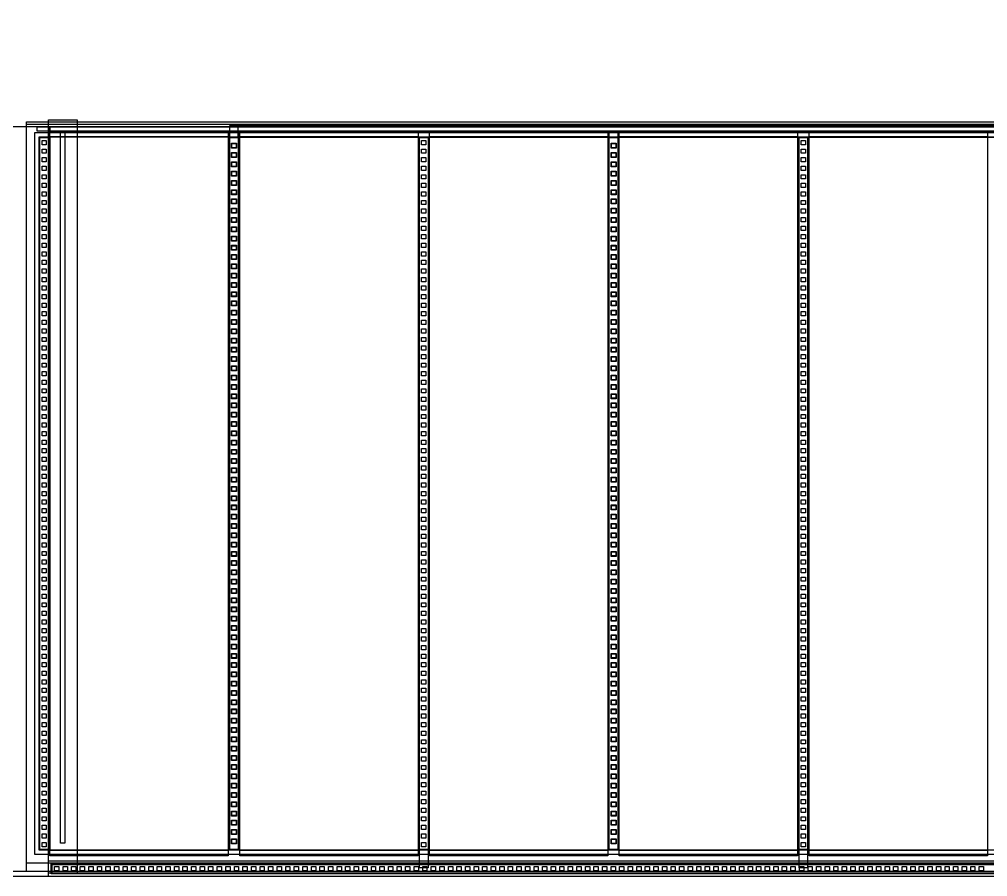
# Model space of a CAD drawing. Extents: x 0 to 495, y -9 to 478.
# Drawn here: x 69.7 to 205.4, y -2.9 to 117.3 of the extents above; entities that cross this region are included whole.
import ezdxf

# ---------------------------------------------------------------- set-up
doc = ezdxf.new("R2010")
doc.units = 0
for name, color, linetype in [('L10D0', 1, 'CONTINUOUS'), ('L20D0', 7, 'CONTINUOUS'), ('L230D0', 10, 'CONTINUOUS'), ('L23D0', 2, 'CONTINUOUS'), ('L24D0', 5, 'CONTINUOUS'), ('L34D0', 3, 'CONTINUOUS'), ('L35D0', 4, 'CONTINUOUS'), ('L36D0', 8, 'CONTINUOUS'), ('L37D0', 9, 'CONTINUOUS'), ('L5D0', 6, 'CONTINUOUS')]:
    doc.layers.add(name, color=color, linetype=linetype)

msp = doc.modelspace()

# ---------------------------------------------------------------- linework, layer by layer
at = {"layer": 'L10D0'}
for points in [[(72.45, 0.8), (72.45, 100.8), (446.25, 100.8), (446.25, 0.8)], [(72.45, 0.8), (72.45, 100.8), (73.95, 100.8), (73.95, 0.8)], [(74.15, -2.5), (74.15, -1.1), (448.85, -1.1), (448.85, -2.5)]]:
    msp.add_lwpolyline(points, close=True, dxfattribs=at)
at = {"layer": 'L20D0'}
for points in [[(0.35, 102.2), (0.35, 477.8), (480.35, 477.8), (480.35, 102.2)], [(72.15, 101.6), (72.15, 102.2), (73.95, 102.2), (73.95, 101.6)], [(73.95, 101.6), (73.95, 102.2), (444.75, 102.2), (444.75, 101.6)], [(73.95, 100.8), (73.95, 101.6), (98.95, 101.6), (98.95, 100.8)], [(73.95, 0.8), (73.95, 100.8), (98.95, 100.8), (98.95, 0.8)], [(75.45, 1.8), (75.45, 101.5), (76.05, 101.5), (76.05, 1.8)], [(100.55, 100.8), (100.55, 101.6), (125.55, 101.6), (125.55, 100.8)], [(100.55, 0.8), (100.55, 100.8), (125.55, 100.8), (125.55, 0.8)], [(127.15, 100.8), (127.15, 101.6), (152.15, 101.6), (152.15, 100.8)], [(127.15, 0.8), (127.15, 100.8), (152.15, 100.8), (152.15, 0.8)], [(153.75, 100.8), (153.75, 101.6), (178.75, 101.6), (178.75, 100.8)], [(153.75, 0.8), (153.75, 100.8), (178.75, 100.8), (178.75, 0.8)], [(180.35, 100.8), (180.35, 101.6), (205.35, 101.6), (205.35, 100.8)], [(180.35, 0.8), (180.35, 100.8), (205.35, 100.8), (205.35, 0.8)], [(73.95, 0), (73.95, 0.8), (98.95, 0.8), (98.95, 0)], [(100.55, 0), (100.55, 0.8), (125.55, 0.8), (125.55, 0)], [(127.15, 0), (127.15, 0.8), (152.15, 0.8), (152.15, 0)], [(153.75, 0), (153.75, 0.8), (178.75, 0.8), (178.75, 0)], [(180.35, 0), (180.35, 0.8), (205.35, 0.8), (205.35, 0)]]:
    msp.add_lwpolyline(points, close=True, dxfattribs=at)
at = {"layer": 'L230D0'}
msp.add_lwpolyline([(0.35, -2.2), (0.35, 477.8), (480.35, 477.8), (480.35, -2.2)], close=True, dxfattribs=at)
at = {"layer": 'L23D0'}
msp.add_lwpolyline([(73.75, -2.9), (73.75, -0.7), (449.25, -0.7), (449.25, -2.9)], close=True, dxfattribs=at)
at = {"layer": 'L24D0'}
msp.add_lwpolyline([(71.85, 0.2), (71.85, 101.4), (446.85, 101.4), (446.85, 0.2)], close=True, dxfattribs=at)
at = {"layer": 'L34D0'}
for points in [[(72.85, 99.7), (72.85, 100.3), (73.45, 100.3), (73.45, 99.7)], [(72.85, 98.5), (72.85, 99.1), (73.45, 99.1), (73.45, 98.5)], [(99.45, 99.25), (99.45, 99.85), (100.05, 99.85), (100.05, 99.25)], [(126.05, 99.7), (126.05, 100.3), (126.65, 100.3), (126.65, 99.7)], [(126.05, 98.5), (126.05, 99.1), (126.65, 99.1), (126.65, 98.5)], [(152.65, 99.25), (152.65, 99.85), (153.25, 99.85), (153.25, 99.25)], [(179.25, 99.7), (179.25, 100.3), (179.85, 100.3), (179.85, 99.7)], [(179.25, 98.5), (179.25, 99.1), (179.85, 99.1), (179.85, 98.5)], [(72.85, 97.3), (72.85, 97.9), (73.45, 97.9), (73.45, 97.3)], [(99.45, 97.95), (99.45, 98.55), (100.05, 98.55), (100.05, 97.95)], [(126.05, 97.3), (126.05, 97.9), (126.65, 97.9), (126.65, 97.3)], [(152.65, 97.95), (152.65, 98.55), (153.25, 98.55), (153.25, 97.95)], [(179.25, 97.3), (179.25, 97.9), (179.85, 97.9), (179.85, 97.3)], [(72.85, 96.1), (72.85, 96.7), (73.45, 96.7), (73.45, 96.1)], [(99.45, 96.65), (99.45, 97.25), (100.05, 97.25), (100.05, 96.65)], [(126.05, 96.1), (126.05, 96.7), (126.65, 96.7), (126.65, 96.1)], [(152.65, 96.65), (152.65, 97.25), (153.25, 97.25), (153.25, 96.65)], [(179.25, 96.1), (179.25, 96.7), (179.85, 96.7), (179.85, 96.1)], [(72.85, 94.9), (72.85, 95.5), (73.45, 95.5), (73.45, 94.9)], [(99.45, 95.35), (99.45, 95.95), (100.05, 95.95), (100.05, 95.35)], [(126.05, 94.9), (126.05, 95.5), (126.65, 95.5), (126.65, 94.9)], [(152.65, 95.35), (152.65, 95.95), (153.25, 95.95), (153.25, 95.35)], [(179.25, 94.9), (179.25, 95.5), (179.85, 95.5), (179.85, 94.9)], [(72.85, 93.7), (72.85, 94.3), (73.45, 94.3), (73.45, 93.7)], [(99.45, 94.05), (99.45, 94.65), (100.05, 94.65), (100.05, 94.05)], [(126.05, 93.7), (126.05, 94.3), (126.65, 94.3), (126.65, 93.7)], [(152.65, 94.05), (152.65, 94.65), (153.25, 94.65), (153.25, 94.05)], [(179.25, 93.7), (179.25, 94.3), (179.85, 94.3), (179.85, 93.7)], [(72.85, 92.5), (72.85, 93.1), (73.45, 93.1), (73.45, 92.5)], [(99.45, 92.75), (99.45, 93.35), (100.05, 93.35), (100.05, 92.75)], [(126.05, 92.5), (126.05, 93.1), (126.65, 93.1), (126.65, 92.5)], [(152.65, 92.75), (152.65, 93.35), (153.25, 93.35), (153.25, 92.75)], [(179.25, 92.5), (179.25, 93.1), (179.85, 93.1), (179.85, 92.5)], [(72.85, 91.3), (72.85, 91.9), (73.45, 91.9), (73.45, 91.3)], [(99.45, 91.45), (99.45, 92.05), (100.05, 92.05), (100.05, 91.45)], [(126.05, 91.3), (126.05, 91.9), (126.65, 91.9), (126.65, 91.3)], [(152.65, 91.45), (152.65, 92.05), (153.25, 92.05), (153.25, 91.45)], [(179.25, 91.3), (179.25, 91.9), (179.85, 91.9), (179.85, 91.3)], [(72.85, 90.1), (72.85, 90.7), (73.45, 90.7), (73.45, 90.1)], [(99.45, 90.15), (99.45, 90.75), (100.05, 90.75), (100.05, 90.15)], [(126.05, 90.1), (126.05, 90.7), (126.65, 90.7), (126.65, 90.1)], [(152.65, 90.15), (152.65, 90.75), (153.25, 90.75), (153.25, 90.15)], [(179.25, 90.1), (179.25, 90.7), (179.85, 90.7), (179.85, 90.1)], [(72.85, 88.9), (72.85, 89.5), (73.45, 89.5), (73.45, 88.9)], [(72.85, 87.7), (72.85, 88.3), (73.45, 88.3), (73.45, 87.7)], [(99.45, 88.85), (99.45, 89.45), (100.05, 89.45), (100.05, 88.85)], [(126.05, 88.9), (126.05, 89.5), (126.65, 89.5), (126.65, 88.9)], [(126.05, 87.7), (126.05, 88.3), (126.65, 88.3), (126.65, 87.7)], [(152.65, 88.85), (152.65, 89.45), (153.25, 89.45), (153.25, 88.85)], [(179.25, 88.9), (179.25, 89.5), (179.85, 89.5), (179.85, 88.9)], [(179.25, 87.7), (179.25, 88.3), (179.85, 88.3), (179.85, 87.7)], [(72.85, 86.5), (72.85, 87.1), (73.45, 87.1), (73.45, 86.5)], [(99.45, 87.55), (99.45, 88.15), (100.05, 88.15), (100.05, 87.55)], [(126.05, 86.5), (126.05, 87.1), (126.65, 87.1), (126.65, 86.5)], [(152.65, 87.55), (152.65, 88.15), (153.25, 88.15), (153.25, 87.55)], [(179.25, 86.5), (179.25, 87.1), (179.85, 87.1), (179.85, 86.5)], [(72.85, 85.3), (72.85, 85.9), (73.45, 85.9), (73.45, 85.3)], [(99.45, 86.25), (99.45, 86.85), (100.05, 86.85), (100.05, 86.25)], [(99.45, 84.95), (99.45, 85.55), (100.05, 85.55), (100.05, 84.95)], [(126.05, 85.3), (126.05, 85.9), (126.65, 85.9), (126.65, 85.3)], [(152.65, 86.25), (152.65, 86.85), (153.25, 86.85), (153.25, 86.25)], [(152.65, 84.95), (152.65, 85.55), (153.25, 85.55), (153.25, 84.95)], [(179.25, 85.3), (179.25, 85.9), (179.85, 85.9), (179.85, 85.3)], [(72.85, 84.1), (72.85, 84.7), (73.45, 84.7), (73.45, 84.1)], [(99.45, 83.65), (99.45, 84.25), (100.05, 84.25), (100.05, 83.65)], [(126.05, 84.1), (126.05, 84.7), (126.65, 84.7), (126.65, 84.1)], [(152.65, 83.65), (152.65, 84.25), (153.25, 84.25), (153.25, 83.65)], [(179.25, 84.1), (179.25, 84.7), (179.85, 84.7), (179.85, 84.1)], [(72.85, 82.9), (72.85, 83.5), (73.45, 83.5), (73.45, 82.9)], [(99.45, 82.35), (99.45, 82.95), (100.05, 82.95), (100.05, 82.35)], [(126.05, 82.9), (126.05, 83.5), (126.65, 83.5), (126.65, 82.9)], [(152.65, 82.35), (152.65, 82.95), (153.25, 82.95), (153.25, 82.35)], [(179.25, 82.9), (179.25, 83.5), (179.85, 83.5), (179.85, 82.9)], [(72.85, 81.7), (72.85, 82.3), (73.45, 82.3), (73.45, 81.7)], [(99.45, 81.05), (99.45, 81.65), (100.05, 81.65), (100.05, 81.05)], [(126.05, 81.7), (126.05, 82.3), (126.65, 82.3), (126.65, 81.7)], [(152.65, 81.05), (152.65, 81.65), (153.25, 81.65), (153.25, 81.05)], [(179.25, 81.7), (179.25, 82.3), (179.85, 82.3), (179.85, 81.7)], [(72.85, 80.5), (72.85, 81.1), (73.45, 81.1), (73.45, 80.5)], [(99.45, 79.75), (99.45, 80.35), (100.05, 80.35), (100.05, 79.75)], [(126.05, 80.5), (126.05, 81.1), (126.65, 81.1), (126.65, 80.5)], [(152.65, 79.75), (152.65, 80.35), (153.25, 80.35), (153.25, 79.75)], [(179.25, 80.5), (179.25, 81.1), (179.85, 81.1), (179.85, 80.5)], [(72.85, 79.3), (72.85, 79.9), (73.45, 79.9), (73.45, 79.3)], [(99.45, 78.45), (99.45, 79.05), (100.05, 79.05), (100.05, 78.45)], [(126.05, 79.3), (126.05, 79.9), (126.65, 79.9), (126.65, 79.3)], [(152.65, 78.45), (152.65, 79.05), (153.25, 79.05), (153.25, 78.45)], [(179.25, 79.3), (179.25, 79.9), (179.85, 79.9), (179.85, 79.3)], [(72.85, 78.1), (72.85, 78.7), (73.45, 78.7), (73.45, 78.1)], [(72.85, 76.9), (72.85, 77.5), (73.45, 77.5), (73.45, 76.9)], [(99.45, 77.15), (99.45, 77.75), (100.05, 77.75), (100.05, 77.15)], [(126.05, 78.1), (126.05, 78.7), (126.65, 78.7), (126.65, 78.1)], [(126.05, 76.9), (126.05, 77.5), (126.65, 77.5), (126.65, 76.9)], [(152.65, 77.15), (152.65, 77.75), (153.25, 77.75), (153.25, 77.15)], [(179.25, 78.1), (179.25, 78.7), (179.85, 78.7), (179.85, 78.1)], [(179.25, 76.9), (179.25, 77.5), (179.85, 77.5), (179.85, 76.9)], [(72.85, 75.7), (72.85, 76.3), (73.45, 76.3), (73.45, 75.7)], [(99.45, 75.85), (99.45, 76.45), (100.05, 76.45), (100.05, 75.85)], [(126.05, 75.7), (126.05, 76.3), (126.65, 76.3), (126.65, 75.7)], [(152.65, 75.85), (152.65, 76.45), (153.25, 76.45), (153.25, 75.85)], [(179.25, 75.7), (179.25, 76.3), (179.85, 76.3), (179.85, 75.7)], [(72.85, 74.5), (72.85, 75.1), (73.45, 75.1), (73.45, 74.5)], [(99.45, 74.55), (99.45, 75.15), (100.05, 75.15), (100.05, 74.55)], [(126.05, 74.5), (126.05, 75.1), (126.65, 75.1), (126.65, 74.5)], [(152.65, 74.55), (152.65, 75.15), (153.25, 75.15), (153.25, 74.55)], [(179.25, 74.5), (179.25, 75.1), (179.85, 75.1), (179.85, 74.5)], [(72.85, 73.3), (72.85, 73.9), (73.45, 73.9), (73.45, 73.3)], [(99.45, 73.25), (99.45, 73.85), (100.05, 73.85), (100.05, 73.25)], [(126.05, 73.3), (126.05, 73.9), (126.65, 73.9), (126.65, 73.3)], [(152.65, 73.25), (152.65, 73.85), (153.25, 73.85), (153.25, 73.25)], [(179.25, 73.3), (179.25, 73.9), (179.85, 73.9), (179.85, 73.3)], [(72.85, 72.1), (72.85, 72.7), (73.45, 72.7), (73.45, 72.1)], [(99.45, 71.95), (99.45, 72.55), (100.05, 72.55), (100.05, 71.95)], [(126.05, 72.1), (126.05, 72.7), (126.65, 72.7), (126.65, 72.1)], [(152.65, 71.95), (152.65, 72.55), (153.25, 72.55), (153.25, 71.95)], [(179.25, 72.1), (179.25, 72.7), (179.85, 72.7), (179.85, 72.1)], [(72.85, 70.9), (72.85, 71.5), (73.45, 71.5), (73.45, 70.9)], [(99.45, 70.65), (99.45, 71.25), (100.05, 71.25), (100.05, 70.65)], [(126.05, 70.9), (126.05, 71.5), (126.65, 71.5), (126.65, 70.9)], [(152.65, 70.65), (152.65, 71.25), (153.25, 71.25), (153.25, 70.65)], [(179.25, 70.9), (179.25, 71.5), (179.85, 71.5), (179.85, 70.9)], [(72.85, 69.7), (72.85, 70.3), (73.45, 70.3), (73.45, 69.7)], [(99.45, 69.35), (99.45, 69.95), (100.05, 69.95), (100.05, 69.35)], [(126.05, 69.7), (126.05, 70.3), (126.65, 70.3), (126.65, 69.7)], [(152.65, 69.35), (152.65, 69.95), (153.25, 69.95), (153.25, 69.35)], [(179.25, 69.7), (179.25, 70.3), (179.85, 70.3), (179.85, 69.7)], [(72.85, 68.5), (72.85, 69.1), (73.45, 69.1), (73.45, 68.5)], [(72.85, 67.3), (72.85, 67.9), (73.45, 67.9), (73.45, 67.3)], [(99.45, 68.05), (99.45, 68.65), (100.05, 68.65), (100.05, 68.05)], [(126.05, 68.5), (126.05, 69.1), (126.65, 69.1), (126.65, 68.5)], [(126.05, 67.3), (126.05, 67.9), (126.65, 67.9), (126.65, 67.3)], [(152.65, 68.05), (152.65, 68.65), (153.25, 68.65), (153.25, 68.05)], [(179.25, 68.5), (179.25, 69.1), (179.85, 69.1), (179.85, 68.5)], [(179.25, 67.3), (179.25, 67.9), (179.85, 67.9), (179.85, 67.3)], [(72.85, 66.1), (72.85, 66.7), (73.45, 66.7), (73.45, 66.1)], [(99.45, 66.75), (99.45, 67.35), (100.05, 67.35), (100.05, 66.75)], [(126.05, 66.1), (126.05, 66.7), (126.65, 66.7), (126.65, 66.1)], [(152.65, 66.75), (152.65, 67.35), (153.25, 67.35), (153.25, 66.75)], [(179.25, 66.1), (179.25, 66.7), (179.85, 66.7), (179.85, 66.1)], [(72.85, 64.9), (72.85, 65.5), (73.45, 65.5), (73.45, 64.9)], [(99.45, 65.45), (99.45, 66.05), (100.05, 66.05), (100.05, 65.45)], [(126.05, 64.9), (126.05, 65.5), (126.65, 65.5), (126.65, 64.9)], [(152.65, 65.45), (152.65, 66.05), (153.25, 66.05), (153.25, 65.45)], [(179.25, 64.9), (179.25, 65.5), (179.85, 65.5), (179.85, 64.9)], [(72.85, 63.7), (72.85, 64.3), (73.45, 64.3), (73.45, 63.7)], [(99.45, 64.15), (99.45, 64.75), (100.05, 64.75), (100.05, 64.15)], [(126.05, 63.7), (126.05, 64.3), (126.65, 64.3), (126.65, 63.7)], [(152.65, 64.15), (152.65, 64.75), (153.25, 64.75), (153.25, 64.15)], [(179.25, 63.7), (179.25, 64.3), (179.85, 64.3), (179.85, 63.7)], [(72.85, 62.5), (72.85, 63.1), (73.45, 63.1), (73.45, 62.5)], [(99.45, 62.85), (99.45, 63.45), (100.05, 63.45), (100.05, 62.85)], [(126.05, 62.5), (126.05, 63.1), (126.65, 63.1), (126.65, 62.5)], [(152.65, 62.85), (152.65, 63.45), (153.25, 63.45), (153.25, 62.85)], [(179.25, 62.5), (179.25, 63.1), (179.85, 63.1), (179.85, 62.5)], [(72.85, 61.3), (72.85, 61.9), (73.45, 61.9), (73.45, 61.3)], [(99.45, 61.55), (99.45, 62.15), (100.05, 62.15), (100.05, 61.55)], [(126.05, 61.3), (126.05, 61.9), (126.65, 61.9), (126.65, 61.3)], [(152.65, 61.55), (152.65, 62.15), (153.25, 62.15), (153.25, 61.55)], [(179.25, 61.3), (179.25, 61.9), (179.85, 61.9), (179.85, 61.3)], [(72.85, 60.1), (72.85, 60.7), (73.45, 60.7), (73.45, 60.1)], [(99.45, 60.25), (99.45, 60.85), (100.05, 60.85), (100.05, 60.25)], [(126.05, 60.1), (126.05, 60.7), (126.65, 60.7), (126.65, 60.1)], [(152.65, 60.25), (152.65, 60.85), (153.25, 60.85), (153.25, 60.25)], [(179.25, 60.1), (179.25, 60.7), (179.85, 60.7), (179.85, 60.1)], [(72.85, 58.9), (72.85, 59.5), (73.45, 59.5), (73.45, 58.9)], [(99.45, 58.95), (99.45, 59.55), (100.05, 59.55), (100.05, 58.95)], [(126.05, 58.9), (126.05, 59.5), (126.65, 59.5), (126.65, 58.9)], [(152.65, 58.95), (152.65, 59.55), (153.25, 59.55), (153.25, 58.95)], [(179.25, 58.9), (179.25, 59.5), (179.85, 59.5), (179.85, 58.9)], [(72.85, 57.7), (72.85, 58.3), (73.45, 58.3), (73.45, 57.7)], [(72.85, 56.5), (72.85, 57.1), (73.45, 57.1), (73.45, 56.5)], [(99.45, 57.65), (99.45, 58.25), (100.05, 58.25), (100.05, 57.65)], [(126.05, 57.7), (126.05, 58.3), (126.65, 58.3), (126.65, 57.7)], [(126.05, 56.5), (126.05, 57.1), (126.65, 57.1), (126.65, 56.5)], [(152.65, 57.65), (152.65, 58.25), (153.25, 58.25), (153.25, 57.65)], [(179.25, 57.7), (179.25, 58.3), (179.85, 58.3), (179.85, 57.7)], [(179.25, 56.5), (179.25, 57.1), (179.85, 57.1), (179.85, 56.5)], [(72.85, 55.3), (72.85, 55.9), (73.45, 55.9), (73.45, 55.3)], [(99.45, 56.35), (99.45, 56.95), (100.05, 56.95), (100.05, 56.35)], [(99.45, 55.05), (99.45, 55.65), (100.05, 55.65), (100.05, 55.05)], [(126.05, 55.3), (126.05, 55.9), (126.65, 55.9), (126.65, 55.3)], [(152.65, 56.35), (152.65, 56.95), (153.25, 56.95), (153.25, 56.35)], [(152.65, 55.05), (152.65, 55.65), (153.25, 55.65), (153.25, 55.05)], [(179.25, 55.3), (179.25, 55.9), (179.85, 55.9), (179.85, 55.3)], [(72.85, 54.1), (72.85, 54.7), (73.45, 54.7), (73.45, 54.1)], [(99.45, 53.75), (99.45, 54.35), (100.05, 54.35), (100.05, 53.75)], [(126.05, 54.1), (126.05, 54.7), (126.65, 54.7), (126.65, 54.1)], [(152.65, 53.75), (152.65, 54.35), (153.25, 54.35), (153.25, 53.75)], [(179.25, 54.1), (179.25, 54.7), (179.85, 54.7), (179.85, 54.1)], [(72.85, 52.9), (72.85, 53.5), (73.45, 53.5), (73.45, 52.9)], [(99.45, 52.45), (99.45, 53.05), (100.05, 53.05), (100.05, 52.45)], [(126.05, 52.9), (126.05, 53.5), (126.65, 53.5), (126.65, 52.9)], [(152.65, 52.45), (152.65, 53.05), (153.25, 53.05), (153.25, 52.45)], [(179.25, 52.9), (179.25, 53.5), (179.85, 53.5), (179.85, 52.9)], [(72.85, 51.7), (72.85, 52.3), (73.45, 52.3), (73.45, 51.7)], [(99.45, 51.15), (99.45, 51.75), (100.05, 51.75), (100.05, 51.15)], [(126.05, 51.7), (126.05, 52.3), (126.65, 52.3), (126.65, 51.7)], [(152.65, 51.15), (152.65, 51.75), (153.25, 51.75), (153.25, 51.15)], [(179.25, 51.7), (179.25, 52.3), (179.85, 52.3), (179.85, 51.7)], [(72.85, 50.5), (72.85, 51.1), (73.45, 51.1), (73.45, 50.5)], [(99.45, 49.85), (99.45, 50.45), (100.05, 50.45), (100.05, 49.85)], [(126.05, 50.5), (126.05, 51.1), (126.65, 51.1), (126.65, 50.5)], [(152.65, 49.85), (152.65, 50.45), (153.25, 50.45), (153.25, 49.85)], [(179.25, 50.5), (179.25, 51.1), (179.85, 51.1), (179.85, 50.5)], [(72.85, 49.3), (72.85, 49.9), (73.45, 49.9), (73.45, 49.3)], [(99.45, 48.55), (99.45, 49.15), (100.05, 49.15), (100.05, 48.55)], [(126.05, 49.3), (126.05, 49.9), (126.65, 49.9), (126.65, 49.3)], [(152.65, 48.55), (152.65, 49.15), (153.25, 49.15), (153.25, 48.55)], [(179.25, 49.3), (179.25, 49.9), (179.85, 49.9), (179.85, 49.3)], [(72.85, 48.1), (72.85, 48.7), (73.45, 48.7), (73.45, 48.1)], [(72.85, 46.9), (72.85, 47.5), (73.45, 47.5), (73.45, 46.9)], [(99.45, 47.25), (99.45, 47.85), (100.05, 47.85), (100.05, 47.25)], [(126.05, 48.1), (126.05, 48.7), (126.65, 48.7), (126.65, 48.1)], [(126.05, 46.9), (126.05, 47.5), (126.65, 47.5), (126.65, 46.9)], [(152.65, 47.25), (152.65, 47.85), (153.25, 47.85), (153.25, 47.25)], [(179.25, 48.1), (179.25, 48.7), (179.85, 48.7), (179.85, 48.1)], [(179.25, 46.9), (179.25, 47.5), (179.85, 47.5), (179.85, 46.9)], [(72.85, 45.7), (72.85, 46.3), (73.45, 46.3), (73.45, 45.7)], [(99.45, 45.95), (99.45, 46.55), (100.05, 46.55), (100.05, 45.95)], [(126.05, 45.7), (126.05, 46.3), (126.65, 46.3), (126.65, 45.7)], [(152.65, 45.95), (152.65, 46.55), (153.25, 46.55), (153.25, 45.95)], [(179.25, 45.7), (179.25, 46.3), (179.85, 46.3), (179.85, 45.7)], [(72.85, 44.5), (72.85, 45.1), (73.45, 45.1), (73.45, 44.5)], [(99.45, 44.65), (99.45, 45.25), (100.05, 45.25), (100.05, 44.65)], [(126.05, 44.5), (126.05, 45.1), (126.65, 45.1), (126.65, 44.5)], [(152.65, 44.65), (152.65, 45.25), (153.25, 45.25), (153.25, 44.65)], [(179.25, 44.5), (179.25, 45.1), (179.85, 45.1), (179.85, 44.5)], [(72.85, 43.3), (72.85, 43.9), (73.45, 43.9), (73.45, 43.3)], [(99.45, 43.35), (99.45, 43.95), (100.05, 43.95), (100.05, 43.35)], [(126.05, 43.3), (126.05, 43.9), (126.65, 43.9), (126.65, 43.3)], [(152.65, 43.35), (152.65, 43.95), (153.25, 43.95), (153.25, 43.35)], [(179.25, 43.3), (179.25, 43.9), (179.85, 43.9), (179.85, 43.3)], [(72.85, 42.1), (72.85, 42.7), (73.45, 42.7), (73.45, 42.1)], [(99.45, 42.05), (99.45, 42.65), (100.05, 42.65), (100.05, 42.05)], [(126.05, 42.1), (126.05, 42.7), (126.65, 42.7), (126.65, 42.1)], [(152.65, 42.05), (152.65, 42.65), (153.25, 42.65), (153.25, 42.05)], [(179.25, 42.1), (179.25, 42.7), (179.85, 42.7), (179.85, 42.1)], [(72.85, 40.9), (72.85, 41.5), (73.45, 41.5), (73.45, 40.9)], [(99.45, 40.75), (99.45, 41.35), (100.05, 41.35), (100.05, 40.75)], [(126.05, 40.9), (126.05, 41.5), (126.65, 41.5), (126.65, 40.9)], [(152.65, 40.75), (152.65, 41.35), (153.25, 41.35), (153.25, 40.75)], [(179.25, 40.9), (179.25, 41.5), (179.85, 41.5), (179.85, 40.9)], [(72.85, 39.7), (72.85, 40.3), (73.45, 40.3), (73.45, 39.7)], [(99.45, 39.45), (99.45, 40.05), (100.05, 40.05), (100.05, 39.45)], [(126.05, 39.7), (126.05, 40.3), (126.65, 40.3), (126.65, 39.7)], [(152.65, 39.45), (152.65, 40.05), (153.25, 40.05), (153.25, 39.45)], [(179.25, 39.7), (179.25, 40.3), (179.85, 40.3), (179.85, 39.7)], [(72.85, 38.5), (72.85, 39.1), (73.45, 39.1), (73.45, 38.5)], [(99.45, 38.15), (99.45, 38.75), (100.05, 38.75), (100.05, 38.15)], [(126.05, 38.5), (126.05, 39.1), (126.65, 39.1), (126.65, 38.5)], [(152.65, 38.15), (152.65, 38.75), (153.25, 38.75), (153.25, 38.15)], [(179.25, 38.5), (179.25, 39.1), (179.85, 39.1), (179.85, 38.5)], [(72.85, 37.3), (72.85, 37.9), (73.45, 37.9), (73.45, 37.3)], [(72.85, 36.1), (72.85, 36.7), (73.45, 36.7), (73.45, 36.1)], [(99.45, 36.85), (99.45, 37.45), (100.05, 37.45), (100.05, 36.85)], [(126.05, 37.3), (126.05, 37.9), (126.65, 37.9), (126.65, 37.3)], [(126.05, 36.1), (126.05, 36.7), (126.65, 36.7), (126.65, 36.1)], [(152.65, 36.85), (152.65, 37.45), (153.25, 37.45), (153.25, 36.85)], [(179.25, 37.3), (179.25, 37.9), (179.85, 37.9), (179.85, 37.3)], [(179.25, 36.1), (179.25, 36.7), (179.85, 36.7), (179.85, 36.1)], [(72.85, 34.9), (72.85, 35.5), (73.45, 35.5), (73.45, 34.9)], [(99.45, 35.55), (99.45, 36.15), (100.05, 36.15), (100.05, 35.55)], [(126.05, 34.9), (126.05, 35.5), (126.65, 35.5), (126.65, 34.9)], [(152.65, 35.55), (152.65, 36.15), (153.25, 36.15), (153.25, 35.55)], [(179.25, 34.9), (179.25, 35.5), (179.85, 35.5), (179.85, 34.9)], [(72.85, 33.7), (72.85, 34.3), (73.45, 34.3), (73.45, 33.7)], [(99.45, 34.25), (99.45, 34.85), (100.05, 34.85), (100.05, 34.25)], [(126.05, 33.7), (126.05, 34.3), (126.65, 34.3), (126.65, 33.7)], [(152.65, 34.25), (152.65, 34.85), (153.25, 34.85), (153.25, 34.25)], [(179.25, 33.7), (179.25, 34.3), (179.85, 34.3), (179.85, 33.7)], [(72.85, 32.5), (72.85, 33.1), (73.45, 33.1), (73.45, 32.5)], [(99.45, 32.95), (99.45, 33.55), (100.05, 33.55), (100.05, 32.95)], [(126.05, 32.5), (126.05, 33.1), (126.65, 33.1), (126.65, 32.5)], [(152.65, 32.95), (152.65, 33.55), (153.25, 33.55), (153.25, 32.95)], [(179.25, 32.5), (179.25, 33.1), (179.85, 33.1), (179.85, 32.5)], [(72.85, 31.3), (72.85, 31.9), (73.45, 31.9), (73.45, 31.3)], [(99.45, 31.65), (99.45, 32.25), (100.05, 32.25), (100.05, 31.65)], [(126.05, 31.3), (126.05, 31.9), (126.65, 31.9), (126.65, 31.3)], [(152.65, 31.65), (152.65, 32.25), (153.25, 32.25), (153.25, 31.65)], [(179.25, 31.3), (179.25, 31.9), (179.85, 31.9), (179.85, 31.3)], [(72.85, 30.1), (72.85, 30.7), (73.45, 30.7), (73.45, 30.1)], [(99.45, 30.35), (99.45, 30.95), (100.05, 30.95), (100.05, 30.35)], [(126.05, 30.1), (126.05, 30.7), (126.65, 30.7), (126.65, 30.1)], [(152.65, 30.35), (152.65, 30.95), (153.25, 30.95), (153.25, 30.35)], [(179.25, 30.1), (179.25, 30.7), (179.85, 30.7), (179.85, 30.1)], [(72.85, 28.9), (72.85, 29.5), (73.45, 29.5), (73.45, 28.9)], [(99.45, 29.05), (99.45, 29.65), (100.05, 29.65), (100.05, 29.05)], [(126.05, 28.9), (126.05, 29.5), (126.65, 29.5), (126.65, 28.9)], [(152.65, 29.05), (152.65, 29.65), (153.25, 29.65), (153.25, 29.05)], [(179.25, 28.9), (179.25, 29.5), (179.85, 29.5), (179.85, 28.9)], [(72.85, 27.7), (72.85, 28.3), (73.45, 28.3), (73.45, 27.7)], [(99.45, 27.75), (99.45, 28.35), (100.05, 28.35), (100.05, 27.75)], [(126.05, 27.7), (126.05, 28.3), (126.65, 28.3), (126.65, 27.7)], [(152.65, 27.75), (152.65, 28.35), (153.25, 28.35), (153.25, 27.75)], [(179.25, 27.7), (179.25, 28.3), (179.85, 28.3), (179.85, 27.7)], [(72.85, 26.5), (72.85, 27.1), (73.45, 27.1), (73.45, 26.5)], [(72.85, 25.3), (72.85, 25.9), (73.45, 25.9), (73.45, 25.3)], [(99.45, 26.45), (99.45, 27.05), (100.05, 27.05), (100.05, 26.45)], [(126.05, 26.5), (126.05, 27.1), (126.65, 27.1), (126.65, 26.5)], [(126.05, 25.3), (126.05, 25.9), (126.65, 25.9), (126.65, 25.3)], [(152.65, 26.45), (152.65, 27.05), (153.25, 27.05), (153.25, 26.45)], [(179.25, 26.5), (179.25, 27.1), (179.85, 27.1), (179.85, 26.5)], [(179.25, 25.3), (179.25, 25.9), (179.85, 25.9), (179.85, 25.3)], [(72.85, 24.1), (72.85, 24.7), (73.45, 24.7), (73.45, 24.1)], [(99.45, 25.15), (99.45, 25.75), (100.05, 25.75), (100.05, 25.15)], [(99.45, 23.85), (99.45, 24.45), (100.05, 24.45), (100.05, 23.85)], [(126.05, 24.1), (126.05, 24.7), (126.65, 24.7), (126.65, 24.1)], [(152.65, 25.15), (152.65, 25.75), (153.25, 25.75), (153.25, 25.15)], [(152.65, 23.85), (152.65, 24.45), (153.25, 24.45), (153.25, 23.85)], [(179.25, 24.1), (179.25, 24.7), (179.85, 24.7), (179.85, 24.1)], [(72.85, 22.9), (72.85, 23.5), (73.45, 23.5), (73.45, 22.9)], [(99.45, 22.55), (99.45, 23.15), (100.05, 23.15), (100.05, 22.55)], [(126.05, 22.9), (126.05, 23.5), (126.65, 23.5), (126.65, 22.9)], [(152.65, 22.55), (152.65, 23.15), (153.25, 23.15), (153.25, 22.55)], [(179.25, 22.9), (179.25, 23.5), (179.85, 23.5), (179.85, 22.9)], [(72.85, 21.7), (72.85, 22.3), (73.45, 22.3), (73.45, 21.7)], [(99.45, 21.25), (99.45, 21.85), (100.05, 21.85), (100.05, 21.25)], [(126.05, 21.7), (126.05, 22.3), (126.65, 22.3), (126.65, 21.7)], [(152.65, 21.25), (152.65, 21.85), (153.25, 21.85), (153.25, 21.25)], [(179.25, 21.7), (179.25, 22.3), (179.85, 22.3), (179.85, 21.7)], [(72.85, 20.5), (72.85, 21.1), (73.45, 21.1), (73.45, 20.5)], [(99.45, 19.95), (99.45, 20.55), (100.05, 20.55), (100.05, 19.95)], [(126.05, 20.5), (126.05, 21.1), (126.65, 21.1), (126.65, 20.5)], [(152.65, 19.95), (152.65, 20.55), (153.25, 20.55), (153.25, 19.95)], [(179.25, 20.5), (179.25, 21.1), (179.85, 21.1), (179.85, 20.5)], [(72.85, 19.3), (72.85, 19.9), (73.45, 19.9), (73.45, 19.3)], [(99.45, 18.65), (99.45, 19.25), (100.05, 19.25), (100.05, 18.65)], [(126.05, 19.3), (126.05, 19.9), (126.65, 19.9), (126.65, 19.3)], [(152.65, 18.65), (152.65, 19.25), (153.25, 19.25), (153.25, 18.65)], [(179.25, 19.3), (179.25, 19.9), (179.85, 19.9), (179.85, 19.3)], [(72.85, 18.1), (72.85, 18.7), (73.45, 18.7), (73.45, 18.1)], [(99.45, 17.35), (99.45, 17.95), (100.05, 17.95), (100.05, 17.35)], [(126.05, 18.1), (126.05, 18.7), (126.65, 18.7), (126.65, 18.1)], [(152.65, 17.35), (152.65, 17.95), (153.25, 17.95), (153.25, 17.35)], [(179.25, 18.1), (179.25, 18.7), (179.85, 18.7), (179.85, 18.1)], [(72.85, 16.9), (72.85, 17.5), (73.45, 17.5), (73.45, 16.9)], [(72.85, 15.7), (72.85, 16.3), (73.45, 16.3), (73.45, 15.7)], [(99.45, 16.05), (99.45, 16.65), (100.05, 16.65), (100.05, 16.05)], [(126.05, 16.9), (126.05, 17.5), (126.65, 17.5), (126.65, 16.9)], [(126.05, 15.7), (126.05, 16.3), (126.65, 16.3), (126.65, 15.7)], [(152.65, 16.05), (152.65, 16.65), (153.25, 16.65), (153.25, 16.05)], [(179.25, 16.9), (179.25, 17.5), (179.85, 17.5), (179.85, 16.9)], [(179.25, 15.7), (179.25, 16.3), (179.85, 16.3), (179.85, 15.7)], [(72.85, 14.5), (72.85, 15.1), (73.45, 15.1), (73.45, 14.5)], [(99.45, 14.75), (99.45, 15.35), (100.05, 15.35), (100.05, 14.75)], [(126.05, 14.5), (126.05, 15.1), (126.65, 15.1), (126.65, 14.5)], [(152.65, 14.75), (152.65, 15.35), (153.25, 15.35), (153.25, 14.75)], [(179.25, 14.5), (179.25, 15.1), (179.85, 15.1), (179.85, 14.5)], [(72.85, 13.3), (72.85, 13.9), (73.45, 13.9), (73.45, 13.3)], [(99.45, 13.45), (99.45, 14.05), (100.05, 14.05), (100.05, 13.45)], [(126.05, 13.3), (126.05, 13.9), (126.65, 13.9), (126.65, 13.3)], [(152.65, 13.45), (152.65, 14.05), (153.25, 14.05), (153.25, 13.45)], [(179.25, 13.3), (179.25, 13.9), (179.85, 13.9), (179.85, 13.3)], [(72.85, 12.1), (72.85, 12.7), (73.45, 12.7), (73.45, 12.1)], [(99.45, 12.15), (99.45, 12.75), (100.05, 12.75), (100.05, 12.15)], [(126.05, 12.1), (126.05, 12.7), (126.65, 12.7), (126.65, 12.1)], [(152.65, 12.15), (152.65, 12.75), (153.25, 12.75), (153.25, 12.15)], [(179.25, 12.1), (179.25, 12.7), (179.85, 12.7), (179.85, 12.1)], [(72.85, 10.9), (72.85, 11.5), (73.45, 11.5), (73.45, 10.9)], [(99.45, 10.85), (99.45, 11.45), (100.05, 11.45), (100.05, 10.85)], [(126.05, 10.9), (126.05, 11.5), (126.65, 11.5), (126.65, 10.9)], [(152.65, 10.85), (152.65, 11.45), (153.25, 11.45), (153.25, 10.85)], [(179.25, 10.9), (179.25, 11.5), (179.85, 11.5), (179.85, 10.9)], [(72.85, 9.7), (72.85, 10.3), (73.45, 10.3), (73.45, 9.7)], [(99.45, 9.55), (99.45, 10.15), (100.05, 10.15), (100.05, 9.55)], [(126.05, 9.7), (126.05, 10.3), (126.65, 10.3), (126.65, 9.7)], [(152.65, 9.55), (152.65, 10.15), (153.25, 10.15), (153.25, 9.55)], [(179.25, 9.7), (179.25, 10.3), (179.85, 10.3), (179.85, 9.7)], [(72.85, 8.5), (72.85, 9.1), (73.45, 9.1), (73.45, 8.5)], [(99.45, 8.25), (99.45, 8.85), (100.05, 8.85), (100.05, 8.25)], [(126.05, 8.5), (126.05, 9.1), (126.65, 9.1), (126.65, 8.5)], [(152.65, 8.25), (152.65, 8.85), (153.25, 8.85), (153.25, 8.25)], [(179.25, 8.5), (179.25, 9.1), (179.85, 9.1), (179.85, 8.5)], [(72.85, 7.3), (72.85, 7.9), (73.45, 7.9), (73.45, 7.3)], [(99.45, 6.95), (99.45, 7.55), (100.05, 7.55), (100.05, 6.95)], [(126.05, 7.3), (126.05, 7.9), (126.65, 7.9), (126.65, 7.3)], [(152.65, 6.95), (152.65, 7.55), (153.25, 7.55), (153.25, 6.95)], [(179.25, 7.3), (179.25, 7.9), (179.85, 7.9), (179.85, 7.3)], [(72.85, 6.1), (72.85, 6.7), (73.45, 6.7), (73.45, 6.1)], [(72.85, 4.9), (72.85, 5.5), (73.45, 5.5), (73.45, 4.9)], [(99.45, 5.65), (99.45, 6.25), (100.05, 6.25), (100.05, 5.65)], [(126.05, 6.1), (126.05, 6.7), (126.65, 6.7), (126.65, 6.1)], [(126.05, 4.9), (126.05, 5.5), (126.65, 5.5), (126.65, 4.9)], [(152.65, 5.65), (152.65, 6.25), (153.25, 6.25), (153.25, 5.65)], [(179.25, 6.1), (179.25, 6.7), (179.85, 6.7), (179.85, 6.1)], [(179.25, 4.9), (179.25, 5.5), (179.85, 5.5), (179.85, 4.9)], [(72.85, 3.7), (72.85, 4.3), (73.45, 4.3), (73.45, 3.7)], [(99.45, 4.35), (99.45, 4.95), (100.05, 4.95), (100.05, 4.35)], [(126.05, 3.7), (126.05, 4.3), (126.65, 4.3), (126.65, 3.7)], [(152.65, 4.35), (152.65, 4.95), (153.25, 4.95), (153.25, 4.35)], [(179.25, 3.7), (179.25, 4.3), (179.85, 4.3), (179.85, 3.7)], [(72.85, 2.5), (72.85, 3.1), (73.45, 3.1), (73.45, 2.5)], [(99.45, 3.05), (99.45, 3.65), (100.05, 3.65), (100.05, 3.05)], [(126.05, 2.5), (126.05, 3.1), (126.65, 3.1), (126.65, 2.5)], [(152.65, 3.05), (152.65, 3.65), (153.25, 3.65), (153.25, 3.05)], [(179.25, 2.5), (179.25, 3.1), (179.85, 3.1), (179.85, 2.5)], [(72.85, 1.3), (72.85, 1.9), (73.45, 1.9), (73.45, 1.3)], [(99.45, 1.75), (99.45, 2.35), (100.05, 2.35), (100.05, 1.75)], [(126.05, 1.3), (126.05, 1.9), (126.65, 1.9), (126.65, 1.3)], [(152.65, 1.75), (152.65, 2.35), (153.25, 2.35), (153.25, 1.75)], [(179.25, 1.3), (179.25, 1.9), (179.85, 1.9), (179.85, 1.3)], [(74.6, -2.1), (74.6, -1.5), (75.2, -1.5), (75.2, -2.1)], [(75.8, -2.1), (75.8, -1.5), (76.4, -1.5), (76.4, -2.1)], [(77, -2.1), (77, -1.5), (77.6, -1.5), (77.6, -2.1)], [(78.2, -2.1), (78.2, -1.5), (78.8, -1.5), (78.8, -2.1)], [(79.4, -2.1), (79.4, -1.5), (80, -1.5), (80, -2.1)], [(80.6, -2.1), (80.6, -1.5), (81.2, -1.5), (81.2, -2.1)], [(81.8, -2.1), (81.8, -1.5), (82.4, -1.5), (82.4, -2.1)], [(83, -2.1), (83, -1.5), (83.6, -1.5), (83.6, -2.1)], [(84.2, -2.1), (84.2, -1.5), (84.8, -1.5), (84.8, -2.1)], [(85.4, -2.1), (85.4, -1.5), (86, -1.5), (86, -2.1)], [(86.6, -2.1), (86.6, -1.5), (87.2, -1.5), (87.2, -2.1)], [(87.8, -2.1), (87.8, -1.5), (88.4, -1.5), (88.4, -2.1)], [(89, -2.1), (89, -1.5), (89.6, -1.5), (89.6, -2.1)], [(90.2, -2.1), (90.2, -1.5), (90.8, -1.5), (90.8, -2.1)], [(91.4, -2.1), (91.4, -1.5), (92, -1.5), (92, -2.1)], [(92.6, -2.1), (92.6, -1.5), (93.2, -1.5), (93.2, -2.1)], [(93.8, -2.1), (93.8, -1.5), (94.4, -1.5), (94.4, -2.1)], [(95, -2.1), (95, -1.5), (95.6, -1.5), (95.6, -2.1)], [(96.2, -2.1), (96.2, -1.5), (96.8, -1.5), (96.8, -2.1)], [(97.4, -2.1), (97.4, -1.5), (98, -1.5), (98, -2.1)], [(98.6, -2.1), (98.6, -1.5), (99.2, -1.5), (99.2, -2.1)], [(99.8, -2.1), (99.8, -1.5), (100.4, -1.5), (100.4, -2.1)], [(101, -2.1), (101, -1.5), (101.6, -1.5), (101.6, -2.1)], [(102.2, -2.1), (102.2, -1.5), (102.8, -1.5), (102.8, -2.1)], [(103.4, -2.1), (103.4, -1.5), (104, -1.5), (104, -2.1)], [(104.6, -2.1), (104.6, -1.5), (105.2, -1.5), (105.2, -2.1)], [(105.8, -2.1), (105.8, -1.5), (106.4, -1.5), (106.4, -2.1)], [(107, -2.1), (107, -1.5), (107.6, -1.5), (107.6, -2.1)], [(108.2, -2.1), (108.2, -1.5), (108.8, -1.5), (108.8, -2.1)], [(109.4, -2.1), (109.4, -1.5), (110, -1.5), (110, -2.1)], [(110.6, -2.1), (110.6, -1.5), (111.2, -1.5), (111.2, -2.1)], [(111.8, -2.1), (111.8, -1.5), (112.4, -1.5), (112.4, -2.1)], [(113, -2.1), (113, -1.5), (113.6, -1.5), (113.6, -2.1)], [(114.2, -2.1), (114.2, -1.5), (114.8, -1.5), (114.8, -2.1)], [(115.4, -2.1), (115.4, -1.5), (116, -1.5), (116, -2.1)], [(116.6, -2.1), (116.6, -1.5), (117.2, -1.5), (117.2, -2.1)], [(117.8, -2.1), (117.8, -1.5), (118.4, -1.5), (118.4, -2.1)], [(119, -2.1), (119, -1.5), (119.6, -1.5), (119.6, -2.1)], [(120.2, -2.1), (120.2, -1.5), (120.8, -1.5), (120.8, -2.1)], [(121.4, -2.1), (121.4, -1.5), (122, -1.5), (122, -2.1)], [(122.6, -2.1), (122.6, -1.5), (123.2, -1.5), (123.2, -2.1)], [(123.8, -2.1), (123.8, -1.5), (124.4, -1.5), (124.4, -2.1)], [(125, -2.1), (125, -1.5), (125.6, -1.5), (125.6, -2.1)], [(126.2, -2.1), (126.2, -1.5), (126.8, -1.5), (126.8, -2.1)], [(127.4, -2.1), (127.4, -1.5), (128, -1.5), (128, -2.1)], [(128.6, -2.1), (128.6, -1.5), (129.2, -1.5), (129.2, -2.1)], [(129.8, -2.1), (129.8, -1.5), (130.4, -1.5), (130.4, -2.1)], [(131, -2.1), (131, -1.5), (131.6, -1.5), (131.6, -2.1)], [(132.2, -2.1), (132.2, -1.5), (132.8, -1.5), (132.8, -2.1)], [(133.4, -2.1), (133.4, -1.5), (134, -1.5), (134, -2.1)], [(134.6, -2.1), (134.6, -1.5), (135.2, -1.5), (135.2, -2.1)], [(135.8, -2.1), (135.8, -1.5), (136.4, -1.5), (136.4, -2.1)], [(137, -2.1), (137, -1.5), (137.6, -1.5), (137.6, -2.1)], [(138.2, -2.1), (138.2, -1.5), (138.8, -1.5), (138.8, -2.1)], [(139.4, -2.1), (139.4, -1.5), (140, -1.5), (140, -2.1)], [(140.6, -2.1), (140.6, -1.5), (141.2, -1.5), (141.2, -2.1)], [(141.8, -2.1), (141.8, -1.5), (142.4, -1.5), (142.4, -2.1)], [(143, -2.1), (143, -1.5), (143.6, -1.5), (143.6, -2.1)], [(144.2, -2.1), (144.2, -1.5), (144.8, -1.5), (144.8, -2.1)], [(145.4, -2.1), (145.4, -1.5), (146, -1.5), (146, -2.1)], [(146.6, -2.1), (146.6, -1.5), (147.2, -1.5), (147.2, -2.1)], [(147.8, -2.1), (147.8, -1.5), (148.4, -1.5), (148.4, -2.1)], [(149, -2.1), (149, -1.5), (149.6, -1.5), (149.6, -2.1)], [(150.2, -2.1), (150.2, -1.5), (150.8, -1.5), (150.8, -2.1)], [(151.4, -2.1), (151.4, -1.5), (152, -1.5), (152, -2.1)], [(152.6, -2.1), (152.6, -1.5), (153.2, -1.5), (153.2, -2.1)], [(153.8, -2.1), (153.8, -1.5), (154.4, -1.5), (154.4, -2.1)], [(155, -2.1), (155, -1.5), (155.6, -1.5), (155.6, -2.1)], [(156.2, -2.1), (156.2, -1.5), (156.8, -1.5), (156.8, -2.1)], [(157.4, -2.1), (157.4, -1.5), (158, -1.5), (158, -2.1)], [(158.6, -2.1), (158.6, -1.5), (159.2, -1.5), (159.2, -2.1)], [(159.8, -2.1), (159.8, -1.5), (160.4, -1.5), (160.4, -2.1)], [(161, -2.1), (161, -1.5), (161.6, -1.5), (161.6, -2.1)], [(162.2, -2.1), (162.2, -1.5), (162.8, -1.5), (162.8, -2.1)], [(163.4, -2.1), (163.4, -1.5), (164, -1.5), (164, -2.1)], [(164.6, -2.1), (164.6, -1.5), (165.2, -1.5), (165.2, -2.1)], [(165.8, -2.1), (165.8, -1.5), (166.4, -1.5), (166.4, -2.1)], [(167, -2.1), (167, -1.5), (167.6, -1.5), (167.6, -2.1)], [(168.2, -2.1), (168.2, -1.5), (168.8, -1.5), (168.8, -2.1)], [(169.4, -2.1), (169.4, -1.5), (170, -1.5), (170, -2.1)], [(170.6, -2.1), (170.6, -1.5), (171.2, -1.5), (171.2, -2.1)], [(171.8, -2.1), (171.8, -1.5), (172.4, -1.5), (172.4, -2.1)], [(173, -2.1), (173, -1.5), (173.6, -1.5), (173.6, -2.1)], [(174.2, -2.1), (174.2, -1.5), (174.8, -1.5), (174.8, -2.1)], [(175.4, -2.1), (175.4, -1.5), (176, -1.5), (176, -2.1)], [(176.6, -2.1), (176.6, -1.5), (177.2, -1.5), (177.2, -2.1)], [(177.8, -2.1), (177.8, -1.5), (178.4, -1.5), (178.4, -2.1)], [(179, -2.1), (179, -1.5), (179.6, -1.5), (179.6, -2.1)], [(180.2, -2.1), (180.2, -1.5), (180.8, -1.5), (180.8, -2.1)], [(181.4, -2.1), (181.4, -1.5), (182, -1.5), (182, -2.1)], [(182.6, -2.1), (182.6, -1.5), (183.2, -1.5), (183.2, -2.1)], [(183.8, -2.1), (183.8, -1.5), (184.4, -1.5), (184.4, -2.1)], [(185, -2.1), (185, -1.5), (185.6, -1.5), (185.6, -2.1)], [(186.2, -2.1), (186.2, -1.5), (186.8, -1.5), (186.8, -2.1)], [(187.4, -2.1), (187.4, -1.5), (188, -1.5), (188, -2.1)], [(188.6, -2.1), (188.6, -1.5), (189.2, -1.5), (189.2, -2.1)], [(189.8, -2.1), (189.8, -1.5), (190.4, -1.5), (190.4, -2.1)], [(191, -2.1), (191, -1.5), (191.6, -1.5), (191.6, -2.1)], [(192.2, -2.1), (192.2, -1.5), (192.8, -1.5), (192.8, -2.1)], [(193.4, -2.1), (193.4, -1.5), (194, -1.5), (194, -2.1)], [(194.6, -2.1), (194.6, -1.5), (195.2, -1.5), (195.2, -2.1)], [(195.8, -2.1), (195.8, -1.5), (196.4, -1.5), (196.4, -2.1)], [(197, -2.1), (197, -1.5), (197.6, -1.5), (197.6, -2.1)], [(198.2, -2.1), (198.2, -1.5), (198.8, -1.5), (198.8, -2.1)], [(199.4, -2.1), (199.4, -1.5), (200, -1.5), (200, -2.1)], [(200.6, -2.1), (200.6, -1.5), (201.2, -1.5), (201.2, -2.1)], [(201.8, -2.1), (201.8, -1.5), (202.4, -1.5), (202.4, -2.1)], [(203, -2.1), (203, -1.5), (203.6, -1.5), (203.6, -2.1)], [(204.2, -2.1), (204.2, -1.5), (204.8, -1.5), (204.8, -2.1)]]:
    msp.add_lwpolyline(points, close=True, dxfattribs=at)
at = {"layer": 'L35D0'}
for points in [[(73.75, 0.1), (73.75, 103.2), (77.75, 103.2), (77.75, 0.1)], [(72.55, 0.9), (72.55, 100.7), (73.75, 100.7), (73.75, 0.9)], [(99, 0.9), (99, 100.7), (100.5, 100.7), (100.5, 0.9)], [(99.15, 0.9), (99.15, 100.7), (100.35, 100.7), (100.35, 0.9)], [(125.75, 0.9), (125.75, 100.7), (126.95, 100.7), (126.95, 0.9)], [(152.2, 0.9), (152.2, 100.7), (153.7, 100.7), (153.7, 0.9)], [(152.35, 0.9), (152.35, 100.7), (153.55, 100.7), (153.55, 0.9)], [(178.95, 0.9), (178.95, 100.7), (180.15, 100.7), (180.15, 0.9)], [(73.75, -2.4), (73.75, 0.1), (77.75, 0.1), (77.75, -2.4)], [(125.75, -1.65), (125.75, 0.9), (126.95, 0.9), (126.95, -1.65)], [(178.95, -1.65), (178.95, 0.9), (180.15, 0.9), (180.15, -1.65)], [(74.25, -2.4), (74.25, -1.2), (448.75, -1.2), (448.75, -2.4)]]:
    msp.add_lwpolyline(points, close=True, dxfattribs=at)
at = {"layer": 'L36D0'}
for points in [[(99.4, 99.2), (99.4, 99.9), (100.1, 99.9), (100.1, 99.2)], [(152.6, 99.2), (152.6, 99.9), (153.3, 99.9), (153.3, 99.2)], [(99.4, 97.9), (99.4, 98.6), (100.1, 98.6), (100.1, 97.9)], [(152.6, 97.9), (152.6, 98.6), (153.3, 98.6), (153.3, 97.9)], [(99.4, 96.6), (99.4, 97.3), (100.1, 97.3), (100.1, 96.6)], [(152.6, 96.6), (152.6, 97.3), (153.3, 97.3), (153.3, 96.6)], [(99.4, 95.3), (99.4, 96), (100.1, 96), (100.1, 95.3)], [(152.6, 95.3), (152.6, 96), (153.3, 96), (153.3, 95.3)], [(99.4, 94), (99.4, 94.7), (100.1, 94.7), (100.1, 94)], [(152.6, 94), (152.6, 94.7), (153.3, 94.7), (153.3, 94)], [(99.4, 92.7), (99.4, 93.4), (100.1, 93.4), (100.1, 92.7)], [(152.6, 92.7), (152.6, 93.4), (153.3, 93.4), (153.3, 92.7)], [(99.4, 91.4), (99.4, 92.1), (100.1, 92.1), (100.1, 91.4)], [(152.6, 91.4), (152.6, 92.1), (153.3, 92.1), (153.3, 91.4)], [(99.4, 90.1), (99.4, 90.8), (100.1, 90.8), (100.1, 90.1)], [(152.6, 90.1), (152.6, 90.8), (153.3, 90.8), (153.3, 90.1)], [(99.4, 88.8), (99.4, 89.5), (100.1, 89.5), (100.1, 88.8)], [(152.6, 88.8), (152.6, 89.5), (153.3, 89.5), (153.3, 88.8)], [(99.4, 87.5), (99.4, 88.2), (100.1, 88.2), (100.1, 87.5)], [(99.4, 86.2), (99.4, 86.9), (100.1, 86.9), (100.1, 86.2)], [(152.6, 87.5), (152.6, 88.2), (153.3, 88.2), (153.3, 87.5)], [(152.6, 86.2), (152.6, 86.9), (153.3, 86.9), (153.3, 86.2)], [(99.4, 84.9), (99.4, 85.6), (100.1, 85.6), (100.1, 84.9)], [(152.6, 84.9), (152.6, 85.6), (153.3, 85.6), (153.3, 84.9)], [(99.4, 83.6), (99.4, 84.3), (100.1, 84.3), (100.1, 83.6)], [(152.6, 83.6), (152.6, 84.3), (153.3, 84.3), (153.3, 83.6)], [(99.4, 82.3), (99.4, 83), (100.1, 83), (100.1, 82.3)], [(152.6, 82.3), (152.6, 83), (153.3, 83), (153.3, 82.3)], [(99.4, 81), (99.4, 81.7), (100.1, 81.7), (100.1, 81)], [(152.6, 81), (152.6, 81.7), (153.3, 81.7), (153.3, 81)], [(99.4, 79.7), (99.4, 80.4), (100.1, 80.4), (100.1, 79.7)], [(152.6, 79.7), (152.6, 80.4), (153.3, 80.4), (153.3, 79.7)], [(99.4, 78.4), (99.4, 79.1), (100.1, 79.1), (100.1, 78.4)], [(152.6, 78.4), (152.6, 79.1), (153.3, 79.1), (153.3, 78.4)], [(99.4, 77.1), (99.4, 77.8), (100.1, 77.8), (100.1, 77.1)], [(152.6, 77.1), (152.6, 77.8), (153.3, 77.8), (153.3, 77.1)], [(99.4, 75.8), (99.4, 76.5), (100.1, 76.5), (100.1, 75.8)], [(152.6, 75.8), (152.6, 76.5), (153.3, 76.5), (153.3, 75.8)], [(99.4, 74.5), (99.4, 75.2), (100.1, 75.2), (100.1, 74.5)], [(152.6, 74.5), (152.6, 75.2), (153.3, 75.2), (153.3, 74.5)], [(99.4, 73.2), (99.4, 73.9), (100.1, 73.9), (100.1, 73.2)], [(152.6, 73.2), (152.6, 73.9), (153.3, 73.9), (153.3, 73.2)], [(99.4, 71.9), (99.4, 72.6), (100.1, 72.6), (100.1, 71.9)], [(152.6, 71.9), (152.6, 72.6), (153.3, 72.6), (153.3, 71.9)], [(99.4, 70.6), (99.4, 71.3), (100.1, 71.3), (100.1, 70.6)], [(152.6, 70.6), (152.6, 71.3), (153.3, 71.3), (153.3, 70.6)], [(99.4, 69.3), (99.4, 70), (100.1, 70), (100.1, 69.3)], [(152.6, 69.3), (152.6, 70), (153.3, 70), (153.3, 69.3)], [(99.4, 68), (99.4, 68.7), (100.1, 68.7), (100.1, 68)], [(152.6, 68), (152.6, 68.7), (153.3, 68.7), (153.3, 68)], [(99.4, 66.7), (99.4, 67.4), (100.1, 67.4), (100.1, 66.7)], [(152.6, 66.7), (152.6, 67.4), (153.3, 67.4), (153.3, 66.7)], [(99.4, 65.4), (99.4, 66.1), (100.1, 66.1), (100.1, 65.4)], [(152.6, 65.4), (152.6, 66.1), (153.3, 66.1), (153.3, 65.4)], [(99.4, 64.1), (99.4, 64.8), (100.1, 64.8), (100.1, 64.1)], [(152.6, 64.1), (152.6, 64.8), (153.3, 64.8), (153.3, 64.1)], [(99.4, 62.8), (99.4, 63.5), (100.1, 63.5), (100.1, 62.8)], [(152.6, 62.8), (152.6, 63.5), (153.3, 63.5), (153.3, 62.8)], [(99.4, 61.5), (99.4, 62.2), (100.1, 62.2), (100.1, 61.5)], [(152.6, 61.5), (152.6, 62.2), (153.3, 62.2), (153.3, 61.5)], [(99.4, 60.2), (99.4, 60.9), (100.1, 60.9), (100.1, 60.2)], [(152.6, 60.2), (152.6, 60.9), (153.3, 60.9), (153.3, 60.2)], [(99.4, 58.9), (99.4, 59.6), (100.1, 59.6), (100.1, 58.9)], [(152.6, 58.9), (152.6, 59.6), (153.3, 59.6), (153.3, 58.9)], [(99.4, 57.6), (99.4, 58.3), (100.1, 58.3), (100.1, 57.6)], [(99.4, 56.3), (99.4, 57), (100.1, 57), (100.1, 56.3)], [(152.6, 57.6), (152.6, 58.3), (153.3, 58.3), (153.3, 57.6)], [(152.6, 56.3), (152.6, 57), (153.3, 57), (153.3, 56.3)], [(99.4, 55), (99.4, 55.7), (100.1, 55.7), (100.1, 55)], [(152.6, 55), (152.6, 55.7), (153.3, 55.7), (153.3, 55)], [(99.4, 53.7), (99.4, 54.4), (100.1, 54.4), (100.1, 53.7)], [(152.6, 53.7), (152.6, 54.4), (153.3, 54.4), (153.3, 53.7)], [(99.4, 52.4), (99.4, 53.1), (100.1, 53.1), (100.1, 52.4)], [(152.6, 52.4), (152.6, 53.1), (153.3, 53.1), (153.3, 52.4)], [(99.4, 51.1), (99.4, 51.8), (100.1, 51.8), (100.1, 51.1)], [(152.6, 51.1), (152.6, 51.8), (153.3, 51.8), (153.3, 51.1)], [(99.4, 49.8), (99.4, 50.5), (100.1, 50.5), (100.1, 49.8)], [(152.6, 49.8), (152.6, 50.5), (153.3, 50.5), (153.3, 49.8)], [(99.4, 48.5), (99.4, 49.2), (100.1, 49.2), (100.1, 48.5)], [(152.6, 48.5), (152.6, 49.2), (153.3, 49.2), (153.3, 48.5)], [(99.4, 47.2), (99.4, 47.9), (100.1, 47.9), (100.1, 47.2)], [(152.6, 47.2), (152.6, 47.9), (153.3, 47.9), (153.3, 47.2)], [(99.4, 45.9), (99.4, 46.6), (100.1, 46.6), (100.1, 45.9)], [(152.6, 45.9), (152.6, 46.6), (153.3, 46.6), (153.3, 45.9)], [(99.4, 44.6), (99.4, 45.3), (100.1, 45.3), (100.1, 44.6)], [(152.6, 44.6), (152.6, 45.3), (153.3, 45.3), (153.3, 44.6)], [(99.4, 43.3), (99.4, 44), (100.1, 44), (100.1, 43.3)], [(152.6, 43.3), (152.6, 44), (153.3, 44), (153.3, 43.3)], [(99.4, 42), (99.4, 42.7), (100.1, 42.7), (100.1, 42)], [(152.6, 42), (152.6, 42.7), (153.3, 42.7), (153.3, 42)], [(99.4, 40.7), (99.4, 41.4), (100.1, 41.4), (100.1, 40.7)], [(152.6, 40.7), (152.6, 41.4), (153.3, 41.4), (153.3, 40.7)], [(99.4, 39.4), (99.4, 40.1), (100.1, 40.1), (100.1, 39.4)], [(152.6, 39.4), (152.6, 40.1), (153.3, 40.1), (153.3, 39.4)], [(99.4, 38.1), (99.4, 38.8), (100.1, 38.8), (100.1, 38.1)], [(152.6, 38.1), (152.6, 38.8), (153.3, 38.8), (153.3, 38.1)], [(99.4, 36.8), (99.4, 37.5), (100.1, 37.5), (100.1, 36.8)], [(152.6, 36.8), (152.6, 37.5), (153.3, 37.5), (153.3, 36.8)], [(99.4, 35.5), (99.4, 36.2), (100.1, 36.2), (100.1, 35.5)], [(152.6, 35.5), (152.6, 36.2), (153.3, 36.2), (153.3, 35.5)], [(99.4, 34.2), (99.4, 34.9), (100.1, 34.9), (100.1, 34.2)], [(152.6, 34.2), (152.6, 34.9), (153.3, 34.9), (153.3, 34.2)], [(99.4, 32.9), (99.4, 33.6), (100.1, 33.6), (100.1, 32.9)], [(152.6, 32.9), (152.6, 33.6), (153.3, 33.6), (153.3, 32.9)], [(99.4, 31.6), (99.4, 32.3), (100.1, 32.3), (100.1, 31.6)], [(152.6, 31.6), (152.6, 32.3), (153.3, 32.3), (153.3, 31.6)], [(99.4, 30.3), (99.4, 31), (100.1, 31), (100.1, 30.3)], [(152.6, 30.3), (152.6, 31), (153.3, 31), (153.3, 30.3)], [(99.4, 29), (99.4, 29.7), (100.1, 29.7), (100.1, 29)], [(152.6, 29), (152.6, 29.7), (153.3, 29.7), (153.3, 29)], [(99.4, 27.7), (99.4, 28.4), (100.1, 28.4), (100.1, 27.7)], [(152.6, 27.7), (152.6, 28.4), (153.3, 28.4), (153.3, 27.7)], [(99.4, 26.4), (99.4, 27.1), (100.1, 27.1), (100.1, 26.4)], [(99.4, 25.1), (99.4, 25.8), (100.1, 25.8), (100.1, 25.1)], [(152.6, 26.4), (152.6, 27.1), (153.3, 27.1), (153.3, 26.4)], [(152.6, 25.1), (152.6, 25.8), (153.3, 25.8), (153.3, 25.1)], [(99.4, 23.8), (99.4, 24.5), (100.1, 24.5), (100.1, 23.8)], [(152.6, 23.8), (152.6, 24.5), (153.3, 24.5), (153.3, 23.8)], [(99.4, 22.5), (99.4, 23.2), (100.1, 23.2), (100.1, 22.5)], [(152.6, 22.5), (152.6, 23.2), (153.3, 23.2), (153.3, 22.5)], [(99.4, 21.2), (99.4, 21.9), (100.1, 21.9), (100.1, 21.2)], [(152.6, 21.2), (152.6, 21.9), (153.3, 21.9), (153.3, 21.2)], [(99.4, 19.9), (99.4, 20.6), (100.1, 20.6), (100.1, 19.9)], [(152.6, 19.9), (152.6, 20.6), (153.3, 20.6), (153.3, 19.9)], [(99.4, 18.6), (99.4, 19.3), (100.1, 19.3), (100.1, 18.6)], [(152.6, 18.6), (152.6, 19.3), (153.3, 19.3), (153.3, 18.6)], [(99.4, 17.3), (99.4, 18), (100.1, 18), (100.1, 17.3)], [(152.6, 17.3), (152.6, 18), (153.3, 18), (153.3, 17.3)], [(99.4, 16), (99.4, 16.7), (100.1, 16.7), (100.1, 16)], [(152.6, 16), (152.6, 16.7), (153.3, 16.7), (153.3, 16)], [(99.4, 14.7), (99.4, 15.4), (100.1, 15.4), (100.1, 14.7)], [(152.6, 14.7), (152.6, 15.4), (153.3, 15.4), (153.3, 14.7)], [(99.4, 13.4), (99.4, 14.1), (100.1, 14.1), (100.1, 13.4)], [(152.6, 13.4), (152.6, 14.1), (153.3, 14.1), (153.3, 13.4)], [(99.4, 12.1), (99.4, 12.8), (100.1, 12.8), (100.1, 12.1)], [(152.6, 12.1), (152.6, 12.8), (153.3, 12.8), (153.3, 12.1)], [(99.4, 10.8), (99.4, 11.5), (100.1, 11.5), (100.1, 10.8)], [(152.6, 10.8), (152.6, 11.5), (153.3, 11.5), (153.3, 10.8)], [(99.4, 9.5), (99.4, 10.2), (100.1, 10.2), (100.1, 9.5)], [(152.6, 9.5), (152.6, 10.2), (153.3, 10.2), (153.3, 9.5)], [(99.4, 8.2), (99.4, 8.9), (100.1, 8.9), (100.1, 8.2)], [(152.6, 8.2), (152.6, 8.9), (153.3, 8.9), (153.3, 8.2)], [(99.4, 6.9), (99.4, 7.6), (100.1, 7.6), (100.1, 6.9)], [(152.6, 6.9), (152.6, 7.6), (153.3, 7.6), (153.3, 6.9)], [(99.4, 5.6), (99.4, 6.3), (100.1, 6.3), (100.1, 5.6)], [(152.6, 5.6), (152.6, 6.3), (153.3, 6.3), (153.3, 5.6)], [(99.4, 4.3), (99.4, 5), (100.1, 5), (100.1, 4.3)], [(152.6, 4.3), (152.6, 5), (153.3, 5), (153.3, 4.3)], [(99.4, 3), (99.4, 3.7), (100.1, 3.7), (100.1, 3)], [(152.6, 3), (152.6, 3.7), (153.3, 3.7), (153.3, 3)], [(99.4, 1.7), (99.4, 2.4), (100.1, 2.4), (100.1, 1.7)], [(152.6, 1.7), (152.6, 2.4), (153.3, 2.4), (153.3, 1.7)]]:
    msp.add_lwpolyline(points, close=True, dxfattribs=at)
at = {"layer": 'L37D0'}
for points in [[(99.15, 101.5), (99.15, 102.4), (419.55, 102.4), (419.55, 101.5)], [(100.35, 100.7), (100.35, 102.2), (419.7, 102.2), (419.7, 100.7)], [(99, 0.9), (99, 100.7), (100.5, 100.7), (100.5, 0.9)], [(99.15, 100.7), (99.15, 101.5), (100.35, 101.5), (100.35, 100.7)], [(152.2, 0.9), (152.2, 100.7), (153.7, 100.7), (153.7, 0.9)], [(152.35, 100.7), (152.35, 101.5), (153.55, 101.5), (153.55, 100.7)]]:
    msp.add_lwpolyline(points, close=True, dxfattribs=at)
at = {"layer": 'L5D0'}
for points in [[(68.1, -2.9), (68.1, 97), (0.35, 97), (0.35, 477.8), (480.35, 477.8), (480.35, -2.9)], [(70.65, -2.2), (70.65, 102.9), (449.25, 102.9), (449.25, -2.2)], [(70.65, -1), (70.65, 102.6), (448.05, 102.6), (448.05, -1)]]:
    msp.add_lwpolyline(points, close=True, dxfattribs=at)

doc.saveas('drawing.dxf')
